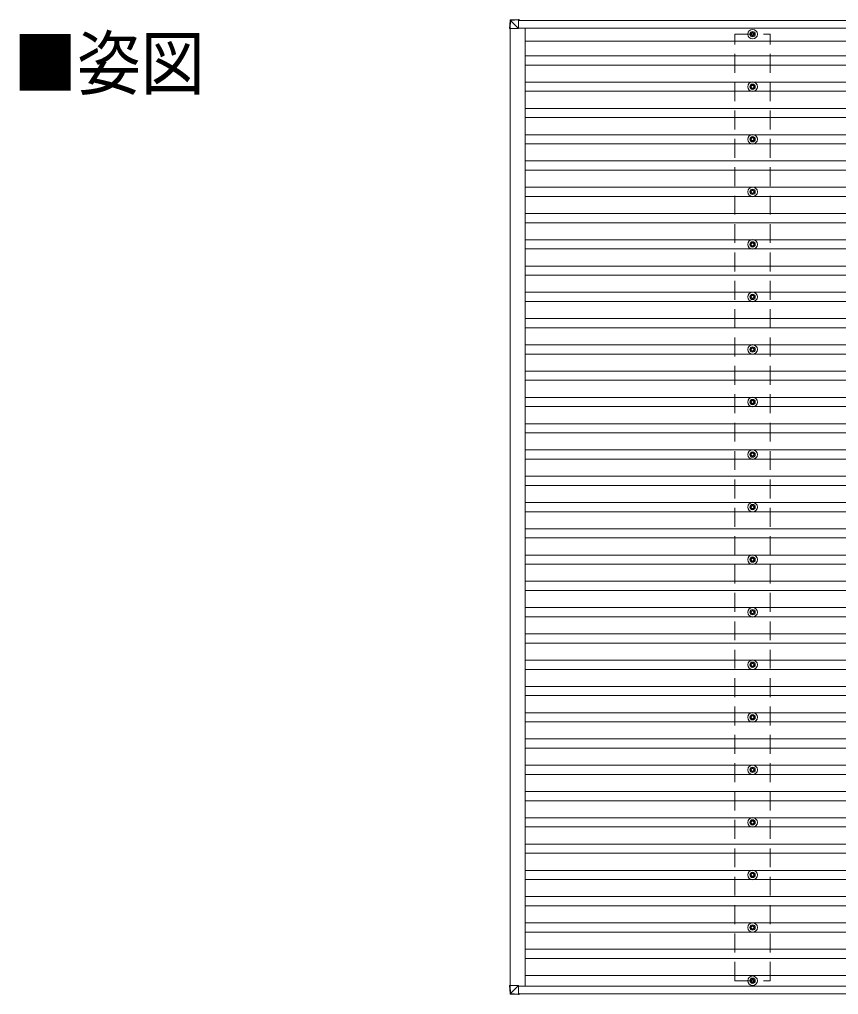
# Model space of a CAD drawing. Units: millimetres at full size, sheet at 1:60; details may follow other scales. Extents: x -16864 to 16864, y -11640 to 11640.
# Drawn here: x -2883 to 234, y -1534 to 2177 of the extents above; entities that cross this region are included whole.
import ezdxf
from ezdxf.enums import TextEntityAlignment as Align

# ---------------------------------------------------------------- set-up
doc = ezdxf.new("R2010")
doc.units = ezdxf.units.MM
doc.header["$LTSCALE"] = 60
doc.linetypes.add('DASHED1', pattern=[1.8, 1.2, -0.6])
for name, color, linetype, lineweight in [('0-1_Defpoints', 2, 'Continuous', 9), ('0-2_TEXT1', 4, 'Continuous', 9), ('0-3_SHAPE', 5, 'Continuous', 5), ('0-4_OTH_LINE', 2, 'DASHED1', 9), ('0-5_ELV2', 5, 'Continuous', 5)]:
    doc.layers.add(name, color=color, linetype=linetype, lineweight=lineweight)
doc.layers.add('1-7', color=7, linetype='Continuous')
doc.styles.add('ＭＳ ゴシック', font='')
doc.styles.get('ＭＳ ゴシック').set_extended_font_data('MS Gothic')

msp = doc.modelspace()

# ---------------------------------------------------------------- linework, layer by layer
at = {"layer": '0-1_Defpoints'}
for p, q in [((-983.59, 2172.73), (3327.97, 2172.73)), ((-1016.06, 2142.25), (-1016.06, -1499.97)), ((-983.61, 2143.73), (3327.97, 2143.73)), ((-958.26, 2143.73), (-958.26, -1502.27)), ((-958.26, 2094.23), (10271.35, 2094.23)), ((-958.26, -1461.77), (10271.35, -1461.77)), ((-983.65, -1502.27), (3327.97, -1502.27)), ((-981.55, -1531.27), (3327.97, -1531.27))]:
    msp.add_line(p, q, dxfattribs=at)
at = {"layer": '0-2_TEXT1', "color": 134}
for p, q in [((-958.26, 2038.23), (10271.35, 2038.23)), ((-958.26, 2003.23), (10271.35, 2003.23)), ((-958.26, 1938.23), (10271.35, 1938.23)), ((-958.26, 1903.23), (10271.35, 1903.23)), ((-958.26, 1838.23), (10271.35, 1838.23)), ((-958.26, 1803.23), (10271.35, 1803.23)), ((-958.26, 1738.23), (10271.35, 1738.23)), ((-958.26, 1703.23), (10271.35, 1703.23)), ((-958.26, 1638.23), (10271.35, 1638.23)), ((-958.26, 1603.23), (10271.35, 1603.23)), ((-958.26, 1538.23), (10271.35, 1538.23)), ((-958.26, 1503.23), (10271.35, 1503.23)), ((-958.26, 1438.23), (10271.35, 1438.23)), ((-958.26, 1403.23), (10271.35, 1403.23)), ((-958.26, 1338.23), (10271.35, 1338.23)), ((-958.26, 1303.23), (10271.35, 1303.23)), ((-958.26, 1238.23), (10271.35, 1238.23)), ((-958.26, 1203.23), (10271.35, 1203.23)), ((-958.26, 1138.23), (10271.35, 1138.23)), ((-958.26, 1103.23), (10271.35, 1103.23)), ((-958.26, 1038.23), (10271.35, 1038.23)), ((-958.26, 1003.23), (10271.35, 1003.23)), ((-958.26, 938.23), (10271.35, 938.23)), ((-958.26, 903.23), (10271.35, 903.23)), ((-958.26, 838.23), (10271.35, 838.23)), ((-958.26, 803.23), (10271.35, 803.23)), ((-958.26, 738.23), (10271.35, 738.23)), ((-958.26, 703.23), (10271.35, 703.23)), ((-958.26, 638.23), (10271.35, 638.23)), ((-958.26, 603.23), (10271.35, 603.23)), ((-958.26, 538.23), (10271.35, 538.23)), ((-958.26, 503.23), (10271.35, 503.23)), ((-958.26, 438.23), (10271.35, 438.23)), ((-958.26, 403.23), (10271.35, 403.23)), ((-958.26, 338.23), (10271.35, 338.23)), ((-958.26, 303.23), (10271.35, 303.23)), ((-958.26, 238.23), (10271.35, 238.23)), ((-958.26, 203.23), (10271.35, 203.23)), ((-958.26, 138.23), (10271.35, 138.23)), ((-958.26, 103.23), (10271.35, 103.23)), ((-958.26, 38.23), (10271.35, 38.23)), ((-958.26, 3.23), (10271.35, 3.23)), ((-958.26, -61.77), (10271.35, -61.77)), ((-958.26, -96.77), (10271.35, -96.77)), ((-958.26, -161.77), (10271.35, -161.77)), ((-958.26, -196.77), (10271.35, -196.77)), ((-958.26, -261.77), (10271.35, -261.77)), ((-958.26, -296.77), (10271.35, -296.77)), ((-958.26, -361.77), (10271.35, -361.77)), ((-958.26, -396.77), (10271.35, -396.77)), ((-958.26, -461.77), (10271.35, -461.77)), ((-958.26, -496.77), (10271.35, -496.77)), ((-958.26, -561.77), (10271.35, -561.77)), ((-958.26, -596.77), (10271.35, -596.77)), ((-958.26, -661.77), (10271.35, -661.77)), ((-958.26, -696.77), (10271.35, -696.77)), ((-958.26, -761.77), (10271.35, -761.77)), ((-958.26, -796.77), (10271.35, -796.77)), ((-958.26, -861.77), (10271.35, -861.77)), ((-958.26, -896.77), (10271.35, -896.77)), ((-958.26, -961.77), (10271.35, -961.77)), ((-958.26, -996.77), (10271.35, -996.77)), ((-958.26, -1061.77), (10271.35, -1061.77)), ((-958.26, -1096.77), (10271.35, -1096.77)), ((-958.26, -1161.77), (10271.35, -1161.77)), ((-958.26, -1196.77), (10271.35, -1196.77)), ((-958.26, -1261.77), (10271.35, -1261.77)), ((-958.26, -1296.77), (10271.35, -1296.77)), ((-958.26, -1361.77), (10271.35, -1361.77)), ((-958.26, -1396.77), (10271.35, -1396.77))]:
    msp.add_line(p, q, dxfattribs=at)
at = {"layer": '0-3_SHAPE'}
for p, q in [((-98.64, 2122.48), (-103.06, 2122.48)), ((-98.64, 2122.48), (-103.06, 2122.48)), ((-98.64, 2118.98), (-103.06, 2118.98)), ((-98.64, 2118.98), (-103.06, 2118.98)), ((-94.81, 2130.73), (-94.81, 2126.32)), ((-91.31, 2130.73), (-91.31, 2126.32)), ((-83.06, 2122.48), (-87.48, 2122.48)), ((-83.06, 2122.48), (-87.48, 2122.48)), ((-83.06, 2118.98), (-87.48, 2118.98)), ((-83.06, 2118.98), (-87.48, 2118.98)), ((-94.81, 2115.15), (-94.81, 2110.74)), ((-91.31, 2115.15), (-91.31, 2110.74)), ((-94.81, 1930.73), (-94.81, 1926.32)), ((-91.31, 1930.73), (-91.31, 1926.32)), ((-98.64, 1922.48), (-103.06, 1922.48)), ((-98.64, 1918.98), (-103.06, 1918.98)), ((-94.81, 1915.15), (-94.81, 1910.74)), ((-91.31, 1915.15), (-91.31, 1910.74)), ((-83.06, 1922.48), (-87.48, 1922.48)), ((-83.06, 1918.98), (-87.48, 1918.98)), ((-98.64, 1722.48), (-103.06, 1722.48)), ((-98.64, 1718.98), (-103.06, 1718.98)), ((-94.81, 1730.73), (-94.81, 1726.32)), ((-94.81, 1715.15), (-94.81, 1710.74)), ((-91.31, 1730.73), (-91.31, 1726.32)), ((-91.31, 1715.15), (-91.31, 1710.74)), ((-83.06, 1722.48), (-87.48, 1722.48)), ((-83.06, 1718.98), (-87.48, 1718.98)), ((-98.64, 1522.48), (-103.06, 1522.48)), ((-94.81, 1530.73), (-94.81, 1526.32)), ((-91.31, 1530.73), (-91.31, 1526.32)), ((-83.06, 1522.48), (-87.48, 1522.48)), ((-98.64, 1518.98), (-103.06, 1518.98)), ((-94.81, 1515.15), (-94.81, 1510.74)), ((-91.31, 1515.15), (-91.31, 1510.74)), ((-83.06, 1518.98), (-87.48, 1518.98)), ((-98.64, 1322.48), (-103.06, 1322.48)), ((-98.64, 1318.98), (-103.06, 1318.98)), ((-94.81, 1330.73), (-94.81, 1326.32)), ((-94.81, 1315.15), (-94.81, 1310.74)), ((-91.31, 1330.73), (-91.31, 1326.32)), ((-91.31, 1315.15), (-91.31, 1310.74)), ((-83.06, 1322.48), (-87.48, 1322.48)), ((-83.06, 1318.98), (-87.48, 1318.98)), ((-98.64, 1122.48), (-103.06, 1122.48)), ((-98.64, 1118.98), (-103.06, 1118.98)), ((-94.81, 1130.73), (-94.81, 1126.32)), ((-94.81, 1115.15), (-94.81, 1110.74)), ((-91.31, 1130.73), (-91.31, 1126.32)), ((-91.31, 1115.15), (-91.31, 1110.74)), ((-83.06, 1122.48), (-87.48, 1122.48)), ((-83.06, 1118.98), (-87.48, 1118.98)), ((-94.81, 930.73), (-94.81, 926.32)), ((-91.31, 930.73), (-91.31, 926.32)), ((-98.64, 922.48), (-103.06, 922.48)), ((-98.64, 918.98), (-103.06, 918.98)), ((-94.81, 915.15), (-94.81, 910.74)), ((-91.31, 915.15), (-91.31, 910.74)), ((-83.06, 922.48), (-87.48, 922.48)), ((-83.06, 918.98), (-87.48, 918.98)), ((-98.64, 722.48), (-103.06, 722.48)), ((-98.64, 718.98), (-103.06, 718.98)), ((-94.81, 730.73), (-94.81, 726.32)), ((-94.81, 715.15), (-94.81, 710.74)), ((-91.31, 730.73), (-91.31, 726.32)), ((-91.31, 715.15), (-91.31, 710.74)), ((-83.06, 722.48), (-87.48, 722.48)), ((-83.06, 718.98), (-87.48, 718.98)), ((-98.64, 522.48), (-103.06, 522.48)), ((-94.81, 530.73), (-94.81, 526.32)), ((-91.31, 530.73), (-91.31, 526.32)), ((-83.06, 522.48), (-87.48, 522.48)), ((-98.64, 518.98), (-103.06, 518.98)), ((-94.81, 515.15), (-94.81, 510.74)), ((-91.31, 515.15), (-91.31, 510.74)), ((-83.06, 518.98), (-87.48, 518.98)), ((-98.64, 322.48), (-103.06, 322.48)), ((-98.64, 318.98), (-103.06, 318.98)), ((-94.81, 330.73), (-94.81, 326.32)), ((-94.81, 315.15), (-94.81, 310.74)), ((-91.31, 330.73), (-91.31, 326.32)), ((-91.31, 315.15), (-91.31, 310.74)), ((-83.06, 322.48), (-87.48, 322.48)), ((-83.06, 318.98), (-87.48, 318.98)), ((-98.64, 122.48), (-103.06, 122.48)), ((-98.64, 118.98), (-103.06, 118.98)), ((-94.81, 130.73), (-94.81, 126.32)), ((-94.81, 115.15), (-94.81, 110.74)), ((-91.31, 130.73), (-91.31, 126.32)), ((-91.31, 115.15), (-91.31, 110.74)), ((-83.06, 122.48), (-87.48, 122.48)), ((-83.06, 118.98), (-87.48, 118.98)), ((-94.81, -69.27), (-94.81, -73.68)), ((-91.31, -69.27), (-91.31, -73.68)), ((-98.64, -77.52), (-103.06, -77.52)), ((-98.64, -81.02), (-103.06, -81.02)), ((-94.81, -84.85), (-94.81, -89.26)), ((-91.31, -84.85), (-91.31, -89.26)), ((-83.06, -77.52), (-87.48, -77.52)), ((-83.06, -81.02), (-87.48, -81.02)), ((-98.64, -277.52), (-103.06, -277.52)), ((-98.64, -281.02), (-103.06, -281.02)), ((-94.81, -269.27), (-94.81, -273.68)), ((-94.81, -284.85), (-94.81, -289.26)), ((-91.31, -269.27), (-91.31, -273.68)), ((-91.31, -284.85), (-91.31, -289.26)), ((-83.06, -277.52), (-87.48, -277.52)), ((-83.06, -281.02), (-87.48, -281.02)), ((-98.64, -477.52), (-103.06, -477.52)), ((-98.64, -481.02), (-103.06, -481.02)), ((-94.81, -469.27), (-94.81, -473.68)), ((-91.31, -469.27), (-91.31, -473.68)), ((-83.06, -477.52), (-87.48, -477.52)), ((-83.06, -481.02), (-87.48, -481.02)), ((-94.81, -484.85), (-94.81, -489.26)), ((-91.31, -484.85), (-91.31, -489.26)), ((-98.64, -677.52), (-103.06, -677.52)), ((-98.64, -681.02), (-103.06, -681.02)), ((-94.81, -669.27), (-94.81, -673.68)), ((-94.81, -684.85), (-94.81, -689.26)), ((-91.31, -669.27), (-91.31, -673.68)), ((-91.31, -684.85), (-91.31, -689.26)), ((-83.06, -677.52), (-87.48, -677.52)), ((-83.06, -681.02), (-87.48, -681.02)), ((-98.64, -877.52), (-103.06, -877.52)), ((-98.64, -881.02), (-103.06, -881.02)), ((-94.81, -869.27), (-94.81, -873.68)), ((-94.81, -884.85), (-94.81, -889.26)), ((-91.31, -869.27), (-91.31, -873.68)), ((-91.31, -884.85), (-91.31, -889.26)), ((-83.06, -877.52), (-87.48, -877.52)), ((-83.06, -881.02), (-87.48, -881.02)), ((-94.81, -1069.27), (-94.81, -1073.68)), ((-91.31, -1069.27), (-91.31, -1073.68)), ((-98.64, -1077.52), (-103.06, -1077.52)), ((-98.64, -1081.02), (-103.06, -1081.02)), ((-94.81, -1084.85), (-94.81, -1089.26)), ((-91.31, -1084.85), (-91.31, -1089.26)), ((-83.06, -1077.52), (-87.48, -1077.52)), ((-83.06, -1081.02), (-87.48, -1081.02)), ((-98.64, -1277.52), (-103.06, -1277.52)), ((-98.64, -1281.02), (-103.06, -1281.02)), ((-94.81, -1269.27), (-94.81, -1273.68)), ((-94.81, -1284.85), (-94.81, -1289.26)), ((-91.31, -1269.27), (-91.31, -1273.68)), ((-91.31, -1284.85), (-91.31, -1289.26)), ((-83.06, -1277.52), (-87.48, -1277.52)), ((-83.06, -1281.02), (-87.48, -1281.02)), ((-98.64, -1480.27), (-103.06, -1480.27)), ((-98.64, -1483.77), (-103.06, -1483.77)), ((-94.81, -1472.02), (-94.81, -1476.43)), ((-91.31, -1472.02), (-91.31, -1476.43)), ((-83.06, -1480.27), (-87.48, -1480.27)), ((-83.06, -1483.77), (-87.48, -1483.77)), ((-94.81, -1487.6), (-94.81, -1492.01)), ((-91.31, -1487.6), (-91.31, -1492.01))]:
    msp.add_line(p, q, dxfattribs=at)
for centre, radius in [((-93.06, 2120.73), 18.25), ((-93.06, 2120.73), 18.25), ((-93.06, 2120.73), 10.15), ((-93.06, 2120.73), 10.15), ((-93.06, 2120.73), 5.85), ((-93.06, 2120.73), 5.85), ((-93.06, 2120.73), 5.25), ((-93.06, 2120.73), 5.25), ((-93.06, 1920.73), 18.25), ((-93.06, 1920.73), 10.15), ((-93.06, 1920.73), 5.85), ((-93.06, 1920.73), 5.25), ((-93.06, 1720.73), 18.25), ((-93.06, 1720.73), 10.15), ((-93.06, 1720.73), 5.85), ((-93.06, 1720.73), 5.25), ((-93.06, 1520.73), 18.25), ((-93.06, 1520.73), 10.15), ((-93.06, 1520.73), 5.85), ((-93.06, 1520.73), 5.25), ((-93.06, 1320.73), 18.25), ((-93.06, 1320.73), 10.15), ((-93.06, 1320.73), 5.85), ((-93.06, 1320.73), 5.25), ((-93.06, 1120.73), 18.25), ((-93.06, 1120.73), 10.15), ((-93.06, 1120.73), 5.85), ((-93.06, 1120.73), 5.25), ((-93.06, 920.73), 18.25), ((-93.06, 920.73), 10.15), ((-93.06, 920.73), 5.85), ((-93.06, 920.73), 5.25), ((-93.06, 720.73), 18.25), ((-93.06, 720.73), 10.15), ((-93.06, 720.73), 5.85), ((-93.06, 720.73), 5.25), ((-93.06, 520.73), 18.25), ((-93.06, 520.73), 10.15), ((-93.06, 520.73), 5.85), ((-93.06, 520.73), 5.25), ((-93.06, 320.73), 18.25), ((-93.06, 320.73), 10.15), ((-93.06, 320.73), 5.85), ((-93.06, 320.73), 5.25), ((-93.06, 120.73), 18.25), ((-93.06, 120.73), 10.15), ((-93.06, 120.73), 5.85), ((-93.06, 120.73), 5.25), ((-93.06, -79.27), 18.25), ((-93.06, -79.27), 10.15), ((-93.06, -79.27), 5.85), ((-93.06, -79.27), 5.25), ((-93.06, -279.27), 18.25), ((-93.06, -279.27), 10.15), ((-93.06, -279.27), 5.85), ((-93.06, -279.27), 5.25), ((-93.06, -479.27), 18.25), ((-93.06, -479.27), 10.15), ((-93.06, -479.27), 5.85), ((-93.06, -479.27), 5.25), ((-93.06, -679.27), 18.25), ((-93.06, -679.27), 10.15), ((-93.06, -679.27), 5.85), ((-93.06, -679.27), 5.25), ((-93.06, -879.27), 18.25), ((-93.06, -879.27), 10.15), ((-93.06, -879.27), 5.85), ((-93.06, -879.27), 5.25), ((-93.06, -1079.27), 18.25), ((-93.06, -1079.27), 10.15), ((-93.06, -1079.27), 5.85), ((-93.06, -1079.27), 5.25), ((-93.06, -1279.27), 18.25), ((-93.06, -1279.27), 10.15), ((-93.06, -1279.27), 5.85), ((-93.06, -1279.27), 5.25), ((-93.06, -1482.02), 18.25), ((-93.06, -1482.02), 10.15), ((-93.06, -1482.02), 5.85), ((-93.06, -1482.02), 5.25)]:
    msp.add_circle(centre, radius, dxfattribs=at)
at = {"layer": '0-4_OTH_LINE'}
for p, q in [((-160.06, -1482.02), (-160.06, 2120.73)), ((-160.06, 2120.73), (-26.06, 2120.73)), ((-26.06, -1482.02), (-26.06, 2120.73)), ((-160.06, -1482.02), (-26.06, -1482.02))]:
    msp.add_line(p, q, dxfattribs=at)
at = {"layer": '0-5_ELV2', "color": 6, "lineweight": 9}
for p, q in [((-1017.89, 2142.25), (-1016.03, 2172.81)), ((-1014.16, 2172.68), (-1016.02, 2142.25)), ((-1014.15, 2174.68), (-983.6, 2176.55)), ((-983.62, 2174.65), (-1014.11, 2172.78)), ((-983.65, 2142.25), (-1014.06, 2172.69)), ((-983.62, 2174.65), (-983.65, 2142.25)), ((-983.61, 2142.27), (-983.59, 2173.57)), ((-981.53, 2176.55), (-983.6, 2176.55)), ((-983.59, 2173.92), (-981.56, 2174.05)), ((-981.55, 2173.58), (-983.59, 2173.46)), ((-983.59, 2173.25), (-981.51, 2173.25)), ((-983.58, 2174.05), (-981.56, 2174.05)), ((-981.55, 2173.25), (-981.55, 2173.58)), ((-981.52, 2175.61), (-981.51, 2173.25)), ((-1016.02, 2142.25), (-1017.89, 2142.25)), ((-1016.02, 2142.25), (-983.65, 2142.25)), ((-1017.89, -1499.97), (-1016.03, -1530.52)), ((-1016.02, -1499.97), (-1017.89, -1499.97)), ((-1016.02, -1499.97), (-983.65, -1499.97)), ((-1014.16, -1530.4), (-1016.02, -1499.97)), ((-983.65, -1499.97), (-1014.06, -1530.41)), ((-983.62, -1532.37), (-983.65, -1499.97)), ((-983.61, -1499.99), (-983.59, -1531.29)), ((-1014.15, -1532.4), (-983.6, -1534.27)), ((-983.62, -1532.37), (-1014.11, -1530.5)), ((-981.53, -1534.27), (-983.6, -1534.27)), ((-983.59, -1530.97), (-981.51, -1530.97)), ((-981.55, -1531.3), (-983.59, -1531.18)), ((-983.59, -1531.64), (-981.56, -1531.77)), ((-983.58, -1531.77), (-981.56, -1531.77)), ((-981.55, -1530.97), (-981.55, -1531.3)), ((-981.52, -1533.33), (-981.51, -1530.97))]:
    msp.add_line(p, q, dxfattribs=at)
for centre, radius, start, end in [((-1014.03, 2172.68), 2, 93.50293, 176.50293), ((-1008.03, 2280.46), 107.95, 265.75452, 266.7454), ((-1006.64, 2173.64), 7.58, 172.1116, 187.2478), ((-1014.03, -1530.4), 2, 183.49707, 266.49707), ((-1008.03, -1638.17), 107.95, 93.2546, 94.24548), ((-1006.64, -1531.36), 7.58, 172.7522, 187.8884)]:
    msp.add_arc(centre, radius, start, end, dxfattribs=at)
for centre, major_axis, ratio, start_param, end_param in [((-1014.03, 2172.68), (-0.12, 2), 0.038822, 6.2823106, 7.8008448), ((-983.6, 2174.54), (0, 2), 0.014285, 0, 1.5185342), ((-983.58, 2173.55), (0, 0.501), 0.014285, 0, 1.5185342), ((-981.56, 2173.55), (0, 0.501), 0.014308, 4.778368, 6.283186), ((-981.53, 2175.55), (0, 1), 0.014308, 4.778368, 6.283186), ((-1014.03, -1530.4), (-0.12, -2), 0.038822, 4.7655258, 6.28406), ((-983.6, -1532.26), (0, -2), 0.014285, 4.7646511, 6.2831853), ((-983.58, -1531.27), (0, -0.501), 0.014285, 4.7646511, 6.2831853), ((-981.56, -1531.27), (0, -0.501), 0.014308, 6.2831846, 7.7880026), ((-981.53, -1533.27), (0, -1), 0.014308, 6.2831846, 7.7880026)]:
    msp.add_ellipse(centre, major_axis=major_axis, ratio=ratio, start_param=start_param, end_param=end_param, dxfattribs=at)

# ---------------------------------------------------------------- texts
at = {"layer": '1-7', "style": 'ＭＳ ゴシック', "width": 0.9}
msp.add_text('■姿図', height=197.9, dxfattribs=at).set_placement((-2907.01, 1851.79), align=Align.BOTTOM_LEFT)

doc.saveas('drawing.dxf')
